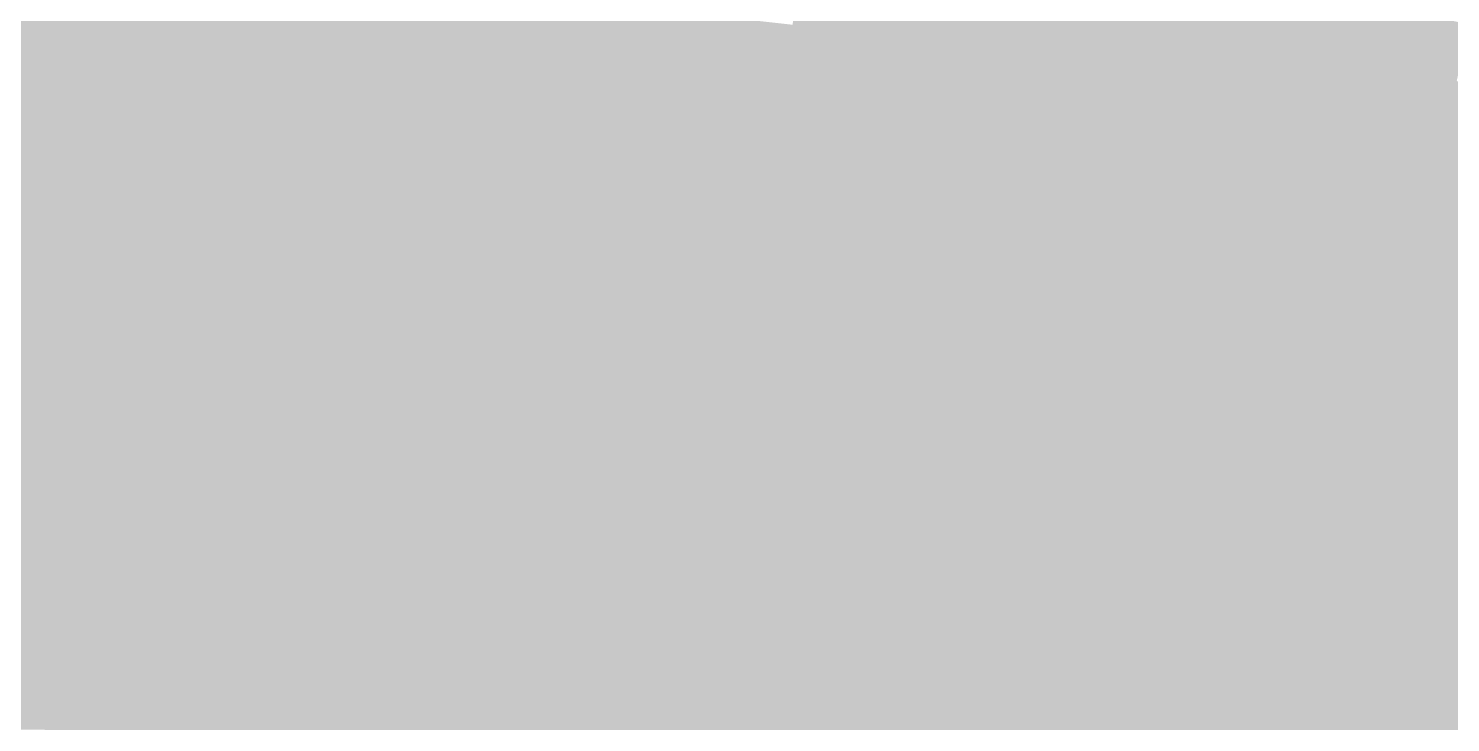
# Model space of a CAD drawing. Header units: inches. Extents: x -266 to 784, y -170 to 213.
# Drawn here: x 1.04 to 25.53, y 103.11 to 115.06 of the extents above; entities that cross this region are included whole.
import ezdxf

# ---------------------------------------------------------------- set-up
doc = ezdxf.new("R2010")
doc.units = ezdxf.units.IN
doc.header["$MEASUREMENT"] = 0

msp = doc.modelspace()

# ---------------------------------------------------------------- linework, layer by layer
at = {"color": 63, "true_color": 0xbbe572}
msp.add_solid([(14.199638, 115.127626), (14.322049, 116.120106), (17.020735, 114.744475), (17.167466, 115.733652)], dxfattribs=at)
at = {"color": 63, "true_color": 0xbde170}
msp.add_solid([(20.002541, 115.277484), (20.173503, 116.262762), (22.825568, 114.751878), (23.020658, 115.732663)], dxfattribs=at)
at = {"color": 71, "true_color": 0xb1ea74}
msp.add_solid([(0, 115), (0, 116), (2.822241, 114.965364), (2.846783, 115.965063)], dxfattribs=at)
at = {"color": 71, "true_color": 0xb4ea74}
msp.add_solid([(2.822241, 114.965364), (2.846783, 115.965063), (5.642783, 114.861477), (5.69185, 115.860273)], dxfattribs=at)
at = {"color": 71, "true_color": 0xb6ea74}
msp.add_solid([(5.642783, 114.861477), (5.69185, 115.860273), (8.459925, 114.688403), (8.533489, 115.685693)], dxfattribs=at)
at = {"color": 71, "true_color": 0xb9ea74}
msp.add_solid([(8.459925, 114.688403), (8.533489, 115.685693), (11.271971, 114.446244), (11.369988, 115.441428)], dxfattribs=at)
at = {"color": 71, "true_color": 0xbee572}
msp.add_solid([(17.020735, 114.744475), (17.167466, 115.733652), (19.831579, 114.292207), (20.002541, 115.277484)], dxfattribs=at)
at = {"color": 53, "true_color": 0xc0e170}
msp.add_solid([(22.825568, 114.751878), (23.020658, 115.732663), (25.634845, 114.157149), (25.853946, 115.132851)], dxfattribs=at)
at = {"color": 71, "true_color": 0xbcea74}
msp.add_solid([(11.271971, 114.446244), (11.369988, 115.441428), (14.077228, 114.135146), (14.199638, 115.127626)], dxfattribs=at)
at = {"color": 71, "true_color": 0xbfea74}
msp.add_solid([(14.077228, 114.135146), (14.199638, 115.127626), (16.874005, 113.755299), (17.020735, 114.744475)], dxfattribs=at)
at = {"color": 71, "true_color": 0xc0e572}
msp.add_solid([(19.831579, 114.292207), (20.002541, 115.277484), (22.630477, 113.771093), (22.825568, 114.751878)], dxfattribs=at)
at = {"color": 71, "true_color": 0xb4ee76}
msp.add_solid([(0, 114), (0, 115), (2.7977, 113.965665), (2.822241, 114.965364)], dxfattribs=at)
at = {"color": 71, "true_color": 0xb7ee76}
msp.add_solid([(2.7977, 113.965665), (2.822241, 114.965364), (5.593715, 113.862682), (5.642783, 114.861477)], dxfattribs=at)
at = {"color": 71, "true_color": 0xbaee76}
msp.add_solid([(5.593715, 113.862682), (5.642783, 114.861477), (8.38636, 113.691112), (8.459925, 114.688403)], dxfattribs=at)
at = {"color": 71, "true_color": 0xbcee76}
msp.add_solid([(8.38636, 113.691112), (8.459925, 114.688403), (11.173954, 113.451059), (11.271971, 114.446244)], dxfattribs=at)
at = {"color": 71, "true_color": 0xc1ea74}
msp.add_solid([(16.874005, 113.755299), (17.020735, 114.744475), (19.660617, 113.306929), (19.831579, 114.292207)], dxfattribs=at)
at = {"color": 53, "true_color": 0xc3e572}
msp.add_solid([(22.630477, 113.771093), (22.825568, 114.751878), (25.415744, 113.181447), (25.634845, 114.157149)], dxfattribs=at)
at = {"color": 71, "true_color": 0xbfee76}
msp.add_solid([(11.173954, 113.451059), (11.271971, 114.446244), (13.954817, 113.142667), (14.077228, 114.135146)], dxfattribs=at)
at = {"color": 71, "true_color": 0xc2ee76}
msp.add_solid([(13.954817, 113.142667), (14.077228, 114.135146), (16.727274, 112.766122), (16.874005, 113.755299)], dxfattribs=at)
at = {"color": 71, "true_color": 0xc4ea74}
msp.add_solid([(19.660617, 113.306929), (19.831579, 114.292207), (22.435387, 112.790307), (22.630477, 113.771093)], dxfattribs=at)
at = {"color": 53, "true_color": 0xc6e572}
msp.add_solid([(25.415744, 113.181447), (25.634845, 114.157149), (28.185701, 112.523625), (28.428681, 113.493657)], dxfattribs=at)
at = {"color": 71, "true_color": 0xb7f279}
msp.add_solid([(0, 113), (0, 114), (2.773159, 112.965967), (2.7977, 113.965665)], dxfattribs=at)
at = {"color": 71, "true_color": 0xbaf279}
msp.add_solid([(2.773159, 112.965967), (2.7977, 113.965665), (5.544647, 112.863887), (5.593715, 113.862682)], dxfattribs=at)
at = {"color": 71, "true_color": 0xbdf279}
msp.add_solid([(5.544647, 112.863887), (5.593715, 113.862682), (8.312796, 112.693822), (8.38636, 113.691112)], dxfattribs=at)
at = {"color": 71, "true_color": 0xc0f279}
msp.add_solid([(8.312796, 112.693822), (8.38636, 113.691112), (11.075937, 112.455874), (11.173954, 113.451059)], dxfattribs=at)
at = {"color": 71, "true_color": 0xc5ee76}
msp.add_solid([(16.727274, 112.766122), (16.874005, 113.755299), (19.489655, 112.321651), (19.660617, 113.306929)], dxfattribs=at)
at = {"color": 71, "true_color": 0xc7ea74}
msp.add_solid([(22.435387, 112.790307), (22.630477, 113.771093), (25.196643, 112.205745), (25.415744, 113.181447)], dxfattribs=at)
at = {"color": 71, "true_color": 0xc3f279}
msp.add_solid([(11.075937, 112.455874), (11.173954, 113.451059), (13.832406, 112.150187), (13.954817, 113.142667)], dxfattribs=at)
at = {"color": 71, "true_color": 0xc6f279}
msp.add_solid([(13.832406, 112.150187), (13.954817, 113.142667), (16.580544, 111.776946), (16.727274, 112.766122)], dxfattribs=at)
at = {"color": 71, "true_color": 0xc8ee76}
msp.add_solid([(19.489655, 112.321651), (19.660617, 113.306929), (22.240297, 111.809522), (22.435387, 112.790307)], dxfattribs=at)
at = {"color": 71, "true_color": 0xcaea74}
msp.add_solid([(25.196643, 112.205745), (25.415744, 113.181447), (27.942721, 111.553594), (28.185701, 112.523625)], dxfattribs=at)
at = {"color": 71, "true_color": 0xbbf67b}
msp.add_solid([(0, 112), (0, 113), (2.748618, 111.966268), (2.773159, 112.965967)], dxfattribs=at)
at = {"color": 71, "true_color": 0xbdf67b}
msp.add_solid([(2.748618, 111.966268), (2.773159, 112.965967), (5.49558, 111.865091), (5.544647, 112.863887)], dxfattribs=at)
at = {"color": 71, "true_color": 0xc0f67b}
msp.add_solid([(5.49558, 111.865091), (5.544647, 112.863887), (8.239231, 111.696531), (8.312796, 112.693822)], dxfattribs=at)
at = {"color": 71, "true_color": 0xc3f67b}
msp.add_solid([(8.239231, 111.696531), (8.312796, 112.693822), (10.97792, 111.460689), (11.075937, 112.455874)], dxfattribs=at)
at = {"color": 71, "true_color": 0xc8f279}
msp.add_solid([(16.580544, 111.776946), (16.727274, 112.766122), (19.318693, 111.336374), (19.489655, 112.321651)], dxfattribs=at)
at = {"color": 71, "true_color": 0xcaee76}
msp.add_solid([(22.240297, 111.809522), (22.435387, 112.790307), (24.977541, 111.230043), (25.196643, 112.205745)], dxfattribs=at)
at = {"color": 71, "true_color": 0xc6f67b}
msp.add_solid([(10.97792, 111.460689), (11.075937, 112.455874), (13.709996, 111.157708), (13.832406, 112.150187)], dxfattribs=at)
at = {"color": 71, "true_color": 0xc9f67b}
msp.add_solid([(13.709996, 111.157708), (13.832406, 112.150187), (16.433813, 110.787769), (16.580544, 111.776946)], dxfattribs=at)
at = {"color": 71, "true_color": 0xcbf279}
msp.add_solid([(19.318693, 111.336374), (19.489655, 112.321651), (22.045206, 110.828737), (22.240297, 111.809522)], dxfattribs=at)
at = {"color": 71, "true_color": 0xcdee76}
msp.add_solid([(24.977541, 111.230043), (25.196643, 112.205745), (27.699741, 110.583563), (27.942721, 111.553594)], dxfattribs=at)
at = {"color": 71, "true_color": 0xbefb7d}
msp.add_solid([(0, 111), (0, 112), (2.724076, 110.966569), (2.748618, 111.966268)], dxfattribs=at)
at = {"color": 71, "true_color": 0xc1fb7d}
msp.add_solid([(2.724076, 110.966569), (2.748618, 111.966268), (5.446512, 110.866296), (5.49558, 111.865091)], dxfattribs=at)
at = {"color": 71, "true_color": 0xc4fb7d}
msp.add_solid([(5.446512, 110.866296), (5.49558, 111.865091), (8.165667, 110.699241), (8.239231, 111.696531)], dxfattribs=at)
at = {"color": 71, "true_color": 0xc7fb7d}
msp.add_solid([(8.165667, 110.699241), (8.239231, 111.696531), (10.879903, 110.465505), (10.97792, 111.460689)], dxfattribs=at)
at = {"color": 71, "true_color": 0xccf67b}
msp.add_solid([(16.433813, 110.787769), (16.580544, 111.776946), (19.147732, 110.351096), (19.318693, 111.336374)], dxfattribs=at)
at = {"color": 71, "true_color": 0xcef279}
msp.add_solid([(22.045206, 110.828737), (22.240297, 111.809522), (24.75844, 110.254341), (24.977541, 111.230043)], dxfattribs=at)
at = {"color": 71, "true_color": 0xcafb7d}
msp.add_solid([(10.879903, 110.465505), (10.97792, 111.460689), (13.587585, 110.165228), (13.709996, 111.157708)], dxfattribs=at)
at = {"color": 61, "true_color": 0xcff67b}
msp.add_solid([(19.147732, 110.351096), (19.318693, 111.336374), (21.850116, 109.847951), (22.045206, 110.828737)], dxfattribs=at)
at = {"color": 61, "true_color": 0xd1f279}
msp.add_solid([(24.75844, 110.254341), (24.977541, 111.230043), (27.45676, 109.613532), (27.699741, 110.583563)], dxfattribs=at)
at = {"color": 71, "true_color": 0xc1ff7f}
msp.add_solid([(0, 110), (0, 111), (2.699535, 109.96687), (2.724076, 110.966569)], dxfattribs=at)
at = {"color": 71, "true_color": 0xc4ff7f}
msp.add_solid([(2.699535, 109.96687), (2.724076, 110.966569), (5.397444, 109.8675), (5.446512, 110.866296)], dxfattribs=at)
at = {"color": 71, "true_color": 0xcdfb7d}
msp.add_solid([(13.587585, 110.165228), (13.709996, 111.157708), (16.287083, 109.798593), (16.433813, 110.787769)], dxfattribs=at)
at = {"color": 71, "true_color": 0xc7ff7f}
msp.add_solid([(5.397444, 109.8675), (5.446512, 110.866296), (8.092102, 109.70195), (8.165667, 110.699241)], dxfattribs=at)
at = {"color": 71, "true_color": 0xcaff7f}
msp.add_solid([(8.092102, 109.70195), (8.165667, 110.699241), (10.781885, 109.47032), (10.879903, 110.465505)], dxfattribs=at)
at = {"color": 61, "true_color": 0xcffb7d}
msp.add_solid([(16.287083, 109.798593), (16.433813, 110.787769), (18.97677, 109.365818), (19.147732, 110.351096)], dxfattribs=at)
at = {"color": 61, "true_color": 0xd2f67b}
msp.add_solid([(21.850116, 109.847951), (22.045206, 110.828737), (24.539339, 109.278639), (24.75844, 110.254341)], dxfattribs=at)
at = {"color": 71, "true_color": 0xcdff7f}
msp.add_solid([(10.781885, 109.47032), (10.879903, 110.465505), (13.465174, 109.172749), (13.587585, 110.165228)], dxfattribs=at)
at = {"color": 61, "true_color": 0xd2fb7d}
msp.add_solid([(18.97677, 109.365818), (19.147732, 110.351096), (21.655026, 108.867166), (21.850116, 109.847951)], dxfattribs=at)
at = {"color": 61, "true_color": 0xd5f67b}
msp.add_solid([(24.539339, 109.278639), (24.75844, 110.254341), (27.21378, 108.6435), (27.45676, 109.613532)], dxfattribs=at)
at = {"color": 71, "true_color": 0xbffe7a}
msp.add_solid([(0, 109), (0, 110), (2.674994, 108.967171), (2.699535, 109.96687)], dxfattribs=at)
at = {"color": 71, "true_color": 0xc2fe7a}
msp.add_solid([(2.674994, 108.967171), (2.699535, 109.96687), (5.348377, 108.868705), (5.397444, 109.8675)], dxfattribs=at)
at = {"color": 61, "true_color": 0xd0ff7f}
msp.add_solid([(13.465174, 109.172749), (13.587585, 110.165228), (16.140352, 108.809416), (16.287083, 109.798593)], dxfattribs=at)
at = {"color": 71, "true_color": 0xc5fe7a}
msp.add_solid([(5.348377, 108.868705), (5.397444, 109.8675), (8.018537, 108.70466), (8.092102, 109.70195)], dxfattribs=at)
at = {"color": 71, "true_color": 0xc8fe7a}
msp.add_solid([(8.018537, 108.70466), (8.092102, 109.70195), (10.683868, 108.475135), (10.781885, 109.47032)], dxfattribs=at)
at = {"color": 61, "true_color": 0xd3ff7f}
msp.add_solid([(16.140352, 108.809416), (16.287083, 109.798593), (18.805808, 108.380541), (18.97677, 109.365818)], dxfattribs=at)
at = {"color": 61, "true_color": 0xd5fb7d}
msp.add_solid([(21.655026, 108.867166), (21.850116, 109.847951), (24.320238, 108.302936), (24.539339, 109.278639)], dxfattribs=at)
at = {"color": 71, "true_color": 0xccfe7a}
msp.add_solid([(10.683868, 108.475135), (10.781885, 109.47032), (13.342764, 108.180269), (13.465174, 109.172749)], dxfattribs=at)
at = {"color": 61, "true_color": 0xd6ff7f}
msp.add_solid([(18.805808, 108.380541), (18.97677, 109.365818), (21.459935, 107.886381), (21.655026, 108.867166)], dxfattribs=at)
at = {"color": 61, "true_color": 0xd8fb7d}
msp.add_solid([(24.320238, 108.302936), (24.539339, 109.278639), (26.9708, 107.673469), (27.21378, 108.6435)], dxfattribs=at)
at = {"color": 71, "true_color": 0xbcfe73}
msp.add_solid([(0, 108), (0, 109), (2.650453, 107.967472), (2.674994, 108.967171)], dxfattribs=at)
at = {"color": 71, "true_color": 0xbffe73}
msp.add_solid([(2.650453, 107.967472), (2.674994, 108.967171), (5.299309, 107.869909), (5.348377, 108.868705)], dxfattribs=at)
at = {"color": 61, "true_color": 0xcffe7a}
msp.add_solid([(13.342764, 108.180269), (13.465174, 109.172749), (15.993622, 107.82024), (16.140352, 108.809416)], dxfattribs=at)
at = {"color": 71, "true_color": 0xc2fe73}
msp.add_solid([(5.299309, 107.869909), (5.348377, 108.868705), (7.944973, 107.707369), (8.018537, 108.70466)], dxfattribs=at)
at = {"color": 61, "true_color": 0xd2fe7a}
msp.add_solid([(15.993622, 107.82024), (16.140352, 108.809416), (18.634846, 107.395263), (18.805808, 108.380541)], dxfattribs=at)
at = {"color": 61, "true_color": 0xd9ff7f}
msp.add_solid([(21.459935, 107.886381), (21.655026, 108.867166), (24.101136, 107.327234), (24.320238, 108.302936)], dxfattribs=at)
at = {"color": 71, "true_color": 0xc6fe73}
msp.add_solid([(7.944973, 107.707369), (8.018537, 108.70466), (10.585851, 107.47995), (10.683868, 108.475135)], dxfattribs=at)
at = {"color": 71, "true_color": 0xc9fe73}
msp.add_solid([(10.585851, 107.47995), (10.683868, 108.475135), (13.220353, 107.18779), (13.342764, 108.180269)], dxfattribs=at)
at = {"color": 61, "true_color": 0xd5fe7a}
msp.add_solid([(18.634846, 107.395263), (18.805808, 108.380541), (21.264845, 106.905596), (21.459935, 107.886381)], dxfattribs=at)
at = {"color": 61, "true_color": 0xdcff7f}
msp.add_solid([(24.101136, 107.327234), (24.320238, 108.302936), (26.72782, 106.703438), (26.9708, 107.673469)], dxfattribs=at)
at = {"color": 71, "true_color": 0xb9fe6d}
msp.add_solid([(0, 107), (0, 108), (2.625911, 106.967774), (2.650453, 107.967472)], dxfattribs=at)
at = {"color": 71, "true_color": 0xccfe73}
msp.add_solid([(13.220353, 107.18779), (13.342764, 108.180269), (15.846891, 106.831063), (15.993622, 107.82024)], dxfattribs=at)
at = {"color": 71, "true_color": 0xbcfe6d}
msp.add_solid([(2.625911, 106.967774), (2.650453, 107.967472), (5.250241, 106.871114), (5.299309, 107.869909)], dxfattribs=at)
at = {"color": 71, "true_color": 0xc0fe6d}
msp.add_solid([(5.250241, 106.871114), (5.299309, 107.869909), (7.871408, 106.710079), (7.944973, 107.707369)], dxfattribs=at)
at = {"color": 61, "true_color": 0xd0fe73}
msp.add_solid([(15.846891, 106.831063), (15.993622, 107.82024), (18.463884, 106.409985), (18.634846, 107.395263)], dxfattribs=at)
at = {"color": 61, "true_color": 0xd8fe7a}
msp.add_solid([(21.264845, 106.905596), (21.459935, 107.886381), (23.882035, 106.351532), (24.101136, 107.327234)], dxfattribs=at)
at = {"color": 71, "true_color": 0xc3fe6d}
msp.add_solid([(7.871408, 106.710079), (7.944973, 107.707369), (10.487834, 106.484766), (10.585851, 107.47995)], dxfattribs=at)
at = {"color": 71, "true_color": 0xc7fe6d}
msp.add_solid([(10.487834, 106.484766), (10.585851, 107.47995), (13.097942, 106.19531), (13.220353, 107.18779)], dxfattribs=at)
at = {"color": 61, "true_color": 0xd3fe73}
msp.add_solid([(18.463884, 106.409985), (18.634846, 107.395263), (21.069755, 105.92481), (21.264845, 106.905596)], dxfattribs=at)
at = {"color": 61, "true_color": 0xdbfe7a}
msp.add_solid([(23.882035, 106.351532), (24.101136, 107.327234), (26.48484, 105.733407), (26.72782, 106.703438)], dxfattribs=at)
at = {"color": 71, "true_color": 0xcafe6d}
msp.add_solid([(13.097942, 106.19531), (13.220353, 107.18779), (15.700161, 105.841887), (15.846891, 106.831063)], dxfattribs=at)
at = {"color": 71, "true_color": 0xb6fe66}
msp.add_solid([(0, 106), (0, 107), (2.60137, 105.968075), (2.625911, 106.967774)], dxfattribs=at)
at = {"color": 71, "true_color": 0xb9fe66}
msp.add_solid([(2.60137, 105.968075), (2.625911, 106.967774), (5.201173, 105.872318), (5.250241, 106.871114)], dxfattribs=at)
at = {"color": 71, "true_color": 0xbdfe66}
msp.add_solid([(5.201173, 105.872318), (5.250241, 106.871114), (7.797844, 105.712788), (7.871408, 106.710079)], dxfattribs=at)
at = {"color": 71, "true_color": 0xcdfe6d}
msp.add_solid([(15.700161, 105.841887), (15.846891, 106.831063), (18.292922, 105.424708), (18.463884, 106.409985)], dxfattribs=at)
at = {"color": 61, "true_color": 0xd6fe73}
msp.add_solid([(21.069755, 105.92481), (21.264845, 106.905596), (23.662934, 105.37583), (23.882035, 106.351532)], dxfattribs=at)
at = {"color": 71, "true_color": 0xc0fe66}
msp.add_solid([(7.797844, 105.712788), (7.871408, 106.710079), (10.389817, 105.489581), (10.487834, 106.484766)], dxfattribs=at)
at = {"color": 71, "true_color": 0xc4fe66}
msp.add_solid([(10.389817, 105.489581), (10.487834, 106.484766), (12.975532, 105.202831), (13.097942, 106.19531)], dxfattribs=at)
at = {"color": 61, "true_color": 0xd1fe6d}
msp.add_solid([(18.292922, 105.424708), (18.463884, 106.409985), (20.874664, 104.944025), (21.069755, 105.92481)], dxfattribs=at)
at = {"color": 61, "true_color": 0xdafe73}
msp.add_solid([(23.662934, 105.37583), (23.882035, 106.351532), (26.241859, 104.763375), (26.48484, 105.733407)], dxfattribs=at)
at = {"color": 71, "true_color": 0xc8fe66}
msp.add_solid([(12.975532, 105.202831), (13.097942, 106.19531), (15.55343, 104.85271), (15.700161, 105.841887)], dxfattribs=at)
at = {"color": 71, "true_color": 0xb2fe60}
msp.add_solid([(0, 105), (0, 106), (2.576829, 104.968376), (2.60137, 105.968075)], dxfattribs=at)
at = {"color": 71, "true_color": 0xb6fe60}
msp.add_solid([(2.576829, 104.968376), (2.60137, 105.968075), (5.152106, 104.873523), (5.201173, 105.872318)], dxfattribs=at)
at = {"color": 71, "true_color": 0xbafe60}
msp.add_solid([(5.152106, 104.873523), (5.201173, 105.872318), (7.724279, 104.715498), (7.797844, 105.712788)], dxfattribs=at)
at = {"color": 71, "true_color": 0xcbfe66}
msp.add_solid([(15.55343, 104.85271), (15.700161, 105.841887), (18.12196, 104.43943), (18.292922, 105.424708)], dxfattribs=at)
at = {"color": 61, "true_color": 0xd4fe6d}
msp.add_solid([(20.874664, 104.944025), (21.069755, 105.92481), (23.443833, 104.400128), (23.662934, 105.37583)], dxfattribs=at)
at = {"color": 71, "true_color": 0xbefe60}
msp.add_solid([(7.724279, 104.715498), (7.797844, 105.712788), (10.2918, 104.494396), (10.389817, 105.489581)], dxfattribs=at)
at = {"color": 71, "true_color": 0xc2fe60}
msp.add_solid([(10.2918, 104.494396), (10.389817, 105.489581), (12.853121, 104.210351), (12.975532, 105.202831)], dxfattribs=at)
at = {"color": 61, "true_color": 0xcffe66}
msp.add_solid([(18.12196, 104.43943), (18.292922, 105.424708), (20.679574, 103.96324), (20.874664, 104.944025)], dxfattribs=at)
at = {"color": 61, "true_color": 0xd8fe6d}
msp.add_solid([(23.443833, 104.400128), (23.662934, 105.37583), (25.998879, 103.793344), (26.241859, 104.763375)], dxfattribs=at)
at = {"color": 71, "true_color": 0xc5fe60}
msp.add_solid([(12.853121, 104.210351), (12.975532, 105.202831), (15.4067, 103.863534), (15.55343, 104.85271)], dxfattribs=at)
at = {"color": 71, "true_color": 0xaffe5a}
msp.add_solid([(0, 104), (0, 105), (2.552288, 103.968677), (2.576829, 104.968376)], dxfattribs=at)
at = {"color": 71, "true_color": 0xb3fe5a}
msp.add_solid([(2.552288, 103.968677), (2.576829, 104.968376), (5.103038, 103.874727), (5.152106, 104.873523)], dxfattribs=at)
at = {"color": 71, "true_color": 0xb7fe5a}
msp.add_solid([(5.103038, 103.874727), (5.152106, 104.873523), (7.650715, 103.718207), (7.724279, 104.715498)], dxfattribs=at)
at = {"color": 71, "true_color": 0xc9fe60}
msp.add_solid([(15.4067, 103.863534), (15.55343, 104.85271), (17.950998, 103.454152), (18.12196, 104.43943)], dxfattribs=at)
at = {"color": 61, "true_color": 0xd2fe66}
msp.add_solid([(20.679574, 103.96324), (20.874664, 104.944025), (23.224731, 103.424426), (23.443833, 104.400128)], dxfattribs=at)
at = {"color": 71, "true_color": 0xbbfe5a}
msp.add_solid([(7.650715, 103.718207), (7.724279, 104.715498), (10.193783, 103.499212), (10.2918, 104.494396)], dxfattribs=at)
at = {"color": 71, "true_color": 0xbffe5a}
msp.add_solid([(10.193783, 103.499212), (10.2918, 104.494396), (12.73071, 103.217872), (12.853121, 104.210351)], dxfattribs=at)
at = {"color": 71, "true_color": 0xcdfe60}
msp.add_solid([(17.950998, 103.454152), (18.12196, 104.43943), (20.484484, 102.982454), (20.679574, 103.96324)], dxfattribs=at)
at = {"color": 61, "true_color": 0xd6fe66}
msp.add_solid([(23.224731, 103.424426), (23.443833, 104.400128), (25.755899, 102.823313), (25.998879, 103.793344)], dxfattribs=at)
at = {"color": 71, "true_color": 0xc3fe5a}
msp.add_solid([(12.73071, 103.217872), (12.853121, 104.210351), (15.259969, 102.874357), (15.4067, 103.863534)], dxfattribs=at)
at = {"color": 81, "true_color": 0xacfe53}
msp.add_solid([(0, 103), (0, 104), (2.527747, 102.968978), (2.552288, 103.968677)], dxfattribs=at)
at = {"color": 71, "true_color": 0xb0fe53}
msp.add_solid([(2.527747, 102.968978), (2.552288, 103.968677), (5.05397, 102.875932), (5.103038, 103.874727)], dxfattribs=at)
at = {"color": 71, "true_color": 0xb4fe53}
msp.add_solid([(5.05397, 102.875932), (5.103038, 103.874727), (7.57715, 102.720917), (7.650715, 103.718207)], dxfattribs=at)
at = {"color": 71, "true_color": 0xc7fe5a}
msp.add_solid([(15.259969, 102.874357), (15.4067, 103.863534), (17.780036, 102.468875), (17.950998, 103.454152)], dxfattribs=at)
at = {"color": 61, "true_color": 0xd1fe60}
msp.add_solid([(20.484484, 102.982454), (20.679574, 103.96324), (23.00563, 102.448724), (23.224731, 103.424426)], dxfattribs=at)
at = {"color": 71, "true_color": 0xb8fe53}
msp.add_solid([(7.57715, 102.720917), (7.650715, 103.718207), (10.095765, 102.504027), (10.193783, 103.499212)], dxfattribs=at)
at = {"color": 71, "true_color": 0xbdfe53}
msp.add_solid([(10.095765, 102.504027), (10.193783, 103.499212), (12.6083, 102.225392), (12.73071, 103.217872)], dxfattribs=at)
at = {"color": 71, "true_color": 0xcbfe5a}
msp.add_solid([(17.780036, 102.468875), (17.950998, 103.454152), (20.289393, 102.001669), (20.484484, 102.982454)], dxfattribs=at)
at = {"color": 61, "true_color": 0xd4fe60}
msp.add_solid([(23.00563, 102.448724), (23.224731, 103.424426), (25.512919, 101.853282), (25.755899, 102.823313)], dxfattribs=at)
at = {"color": 71, "true_color": 0xc1fe53}
msp.add_solid([(12.6083, 102.225392), (12.73071, 103.217872), (15.113239, 101.885181), (15.259969, 102.874357)], dxfattribs=at)

doc.saveas('drawing.dxf')
